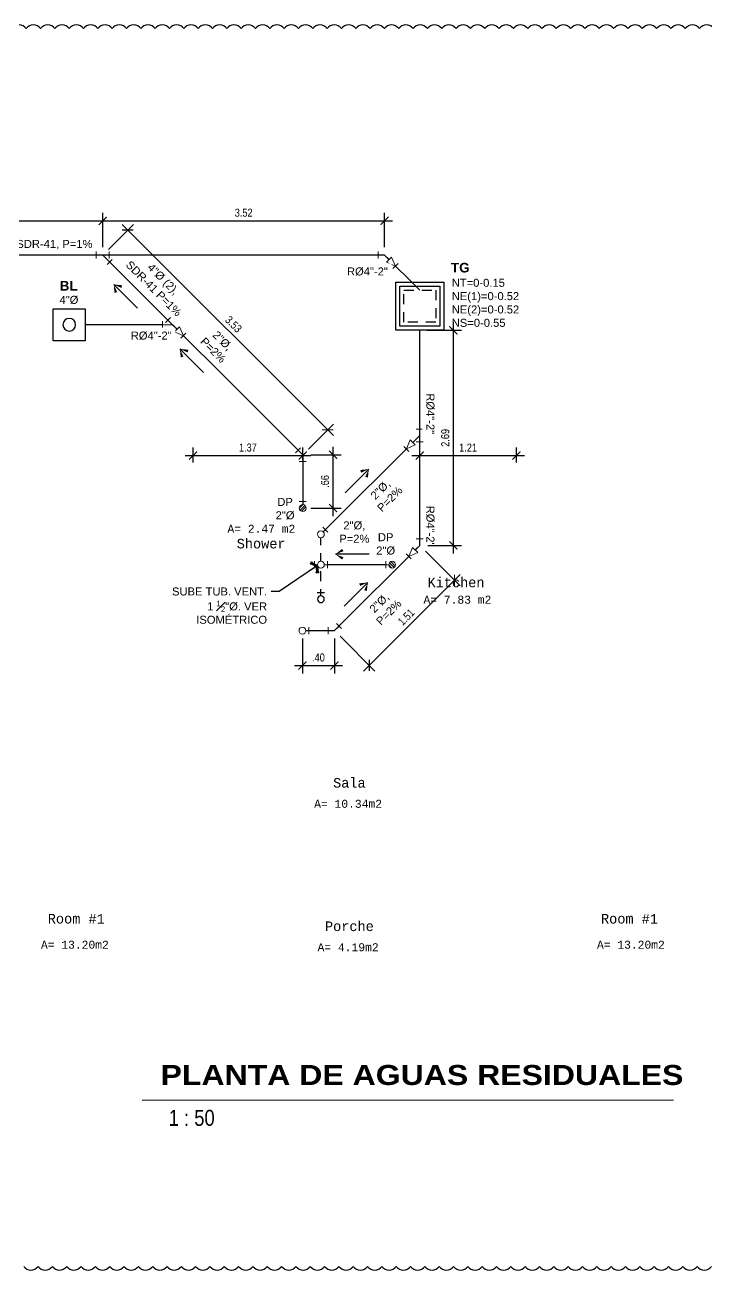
# Model space of a CAD drawing. Header units: metres. Extents: x 2 to 147, y 24 to 94.
# Drawn here: x 35.32 to 43.83, y 57.69 to 73.25 of the extents above; entities that cross this region are included whole.
import ezdxf

# ---------------------------------------------------------------- set-up
doc = ezdxf.new("R2010")
doc.units = ezdxf.units.M
doc.header["$MEASUREMENT"] = 0
doc.header["$PDMODE"] = 35
doc.linetypes.add('HIDDEN', pattern=[0.375, 0.25, -0.125])
doc.layers.get('Defpoints').update_dxf_attribs({"color": 171})
for name, color, linetype in [('002-TextoAmbiente', 1, 'Continuous'), ('A RES', 5, 'Continuous'), ('A RES textos', 2, 'Continuous'), ('A RESIDUAL', 5, 'Continuous'), ('TEXTOS', 2, 'Continuous')]:
    doc.layers.add(name, color=color, linetype=linetype)
doc.layers.add('A RES accesorios', color=4, linetype='Continuous', lineweight=18)
doc.styles.add('Architect Hand_2', font='ARIALN.TTF', dxfattribs={"height": 0.003953333333333333})
doc.styles.add('ARIAL', font='arial.ttf')
doc.styles.add('Arial Black_4', font='', dxfattribs={"height": 0.005})
doc.styles.add('COTAS', font='ARIALN.TTF')
doc.styles.add('Marcas', font='')
doc.styles.add('romans', font='romans.shx', dxfattribs={"height": 1.8})
doc.styles.get('Arial Black_4').set_extended_font_data('Arial Black', bold=True)
doc.styles.get('Marcas').set_extended_font_data('Arial', bold=True)
doc.dimstyles.new('ESC-50', dxfattribs={"dimtxt": 0.1, "dimasz": 0.1, "dimexe": 0.1, "dimexo": 0.1, "dimgap": 0.05, "dimtad": 1, "dimzin": 4, "dimdsep": 46, "dimtxsty": 'COTAS', "dimblk": 'ARCHTICK', "dimcen": 0.1, "dimdle": 0.1, "dimclrd": 1, "dimclre": 1, "dimclrt": 2, "dimazin": 0, "dimtfac": 0.7499999999999999, "dimtmove": 1, "dimatfit": 3, "dimldrblk": 'FLE', "dimfxl": 0.1, "dimtvp": 1.5, "dimtfill": 1, "dimtolj": 1, "dimtzin": 0, "dimarcsym": 0})

# ---------------------------------------------------------------- blocks, each defined once
blk = doc.blocks.new('A$C09B00896')
at = {"color": 0}
blk.add_lwpolyline([(0.3130574999722739, 0), (-0.2869425000285446, 0), (-0.2869425000285446, 0.5999999999996817), (0.3130574999722739, 0.5999999999996817)], close=True, dxfattribs=at)
at = {"color": 1}
blk.add_lwpolyline([(0.263057499972092, 0.04999999999995453), (-0.2369425000283627, 0.04999999999995453), (-0.2369425000283627, 0.5499999999997272), (0.263057499972092, 0.5499999999997272)], close=True, dxfattribs=at)
at = {"color": 1, "linetype": 'HIDDEN', "ltscale": 0.5}
blk.add_lwpolyline([(0.2130574999719101, 0.09999999999990905), (-0.1869425000281808, 0.09999999999990905), (-0.1869425000281808, 0.4999999999997726), (0.2130574999719101, 0.4999999999997726)], close=True, dxfattribs=at)
blk = doc.blocks.new('A$C651ad4a3')
at = {"color": 0}
blk.add_wipeout([(-0.04455775099512493, 0), (0.044557750994990424, 0), (-1.5707921074969988e-14, -0.1133442013302215)], dxfattribs=at)
blk.add_lwpolyline([(-0.04455775099506809, 0), (0, -0.1133442013301078), (0.04455775099501125, 0)], close=True, dxfattribs=at)
blk.add_lwpolyline([(-0.04455775099512493, -0.1133442013301078), (0.04455775099506809, -0.1133442013301647)], dxfattribs=at)
blk = doc.blocks.new('A$C1b8cae82')
blk.add_wipeout([(2.7755575615628914e-17, 0.04240641144177451), (0.010975586915586866, 0.040961448011841234), (0.021203205720894413, 0.03672502959190428), (0.029985861096273495, 0.02998586109625681), (0.03672502959192339, 0.021203205720880136), (0.040961448011862744, 0.01097558691557017), (0.0424064114417888, -1.4252488078625447e-14), (0.040961448011862744, -0.01097558691560832), (0.03672502959192339, -0.02120320572090864), (0.029985861096273495, -0.029985861096294954), (0.021203205720894413, -0.03672502959194243), (0.010975586915586866, -0.04096144801187938), (2.7755575615628914e-17, -0.04240641144180302), (-0.01097558691558922, -0.04096144801187938), (-0.021203205720894357, -0.03672502959194243), (-0.02998586109627585, -0.029985861096294954), (-0.03672502959192574, -0.02120320572090864), (-0.0409614480118651, -0.01097558691560832), (-0.04240641144178874, -1.4252488078625447e-14), (-0.0409614480118651, 0.01097558691557017), (-0.03672502959192574, 0.021203205720880136), (-0.02998586109627585, 0.02998586109625681), (-0.021203205720894357, 0.03672502959190428), (-0.01097558691558922, 0.040961448011841234)])
at = {"color": 0, "linetype": 'Continuous'}
for points in [[(-0.04455775091356173, 0.08086829139959661), (0.04455775107657445, 0.08086829130978401)], [(4.273914555597003e-11, 0.0424064114417888), (8.15632006379019e-11, 0.08086829135471874)]]:
    blk.add_lwpolyline(points, dxfattribs=at)
blk.add_circle((0, -1.4210854715202e-14), 0.0424064114417888, dxfattribs=at)
blk = doc.blocks.new('A$Cb6e646d6')
at = {"color": 0, "linetype": 'Continuous'}
for points in [[(-0.05718251719986256, -0.05718251719989098), (5.684341886080801e-14, 0), (5.684341886080801e-14, 0.08086829135476137)], [(0.04455775099512493, 0.08086829135476137), (-0.04455775099501125, 0.08086829135476137)], [(-0.0256754293168342, -0.08868960508291934), (-0.08868960508289092, -0.02567542931686262)]]:
    blk.add_lwpolyline(points, dxfattribs=at)
blk = doc.blocks.new('FLECHA')
at = {"color": 2, "linetype": 'Continuous'}
blk.add_line((-0.8999999996740371, 1.4210854715202e-14), (3.492459654808044e-10, 1.4210854715202e-14), dxfattribs=at)
for points in [[(-0.1761057155672461, 0.1449759528041028), (3.492459654808044e-10, 1.4210854715202e-14), (-0.213605715543963, 0.08002404728905788)], [(-0.213605715543963, -0.08002404682336817), (3.492459654808044e-10, 1.4210854715202e-14), (-0.1761057155672461, -0.1449759528040744)]]:
    blk.add_solid(points, dxfattribs=at)
blk = doc.blocks.new('A$Cc32adcf0')
at = {"color": 0, "linetype": 'Continuous'}
for points in [[(-0.08711389436388117, -0.08711389436376749), (0, 5.684341886080801e-14)], [(-0.08086829135470452, 0.04455775099506809), (-0.08086829135470452, -0.04455775099506809)], [(-0.08086829135470452, 0), (0.08086829135470452, 0)], [(0.08086829135470452, 0.04455775099506809), (0.08086829135470452, -0.04455775099506809)], [(-0.1186209822469095, -0.05560680648073912), (-0.05560680648085281, -0.1186209822467958)]]:
    blk.add_lwpolyline(points, dxfattribs=at)
blk = doc.blocks.new('A$Cf66f61d7')
h = blk.add_hatch()
h.set_pattern_fill('LINE', color=1, scale=0.0075, angle=45)
h.set_pattern_definition([(45, (-137.1437907520608, -327.2660441045665), (-0.01683798022700466, 0.01683798022700466), [])])
h.paths.add_polyline_path([(-0.0424064114417888, 0, 1), (0.0424064114417888, 0, 1)])
at = {"linetype": 'Continuous'}
for points in [[(0.04455775091358305, 0.08086829139961083), (-0.04455775107658155, 0.08086829130979822)], [(-4.274625098332763e-11, 0.0424064114417888), (-8.151346264639869e-11, 0.08086829135470452)]]:
    blk.add_lwpolyline(points, dxfattribs=at)
blk.add_circle((0, 0), 0.0424064114417888, dxfattribs=at)
blk = doc.blocks.new('BL')
at = {"color": 0}
blk.add_lwpolyline([(-2.842170943040401e-14, -0.2000000000000171), (0.3999999999999915, -0.2000000000000099), (0.3999999999999773, 0.1999999999999886), (0, 0.1999999999999957)], close=True, dxfattribs=at)
at = {"color": 1}
blk.add_circle((0.1999999999999886, 7.105427357601002e-15), 0.07919344807639558, dxfattribs=at)
blk = doc.blocks.new('_ARCHTICK')
at = {"color": 0, "linetype": 'ByBlock', "const_width": 0.15}
blk.add_lwpolyline([(-0.5, -0.5), (0.5, 0.5)], dxfattribs=at)
blk = doc.blocks.new('FLE')
at = {"linetype": 'Continuous'}
h = blk.add_hatch(color=2, dxfattribs=at)
h.paths.add_polyline_path([(-0.5723325628787279, -0.6174137853085995), (-0.4220655746757984, -0.7071067774668336), (3.725290298461914e-09, 3.725290298461914e-09), (-0.2038039118051529, 3.725290298461914e-09)])
h.paths.add_polyline_path([(-0.4220655765384436, 0.7071067839860916), (-0.5723325610160828, 0.6174137927591801), (-0.2038039118051529, 3.725290298461914e-09), (3.725290298461914e-09, 3.725290298461914e-09)])
at = {"color": 1, "linetype": 'Continuous'}
for p, q in [((0, 0), (-1, 0)), ((-0.3089696932584047, 0.7746126838028431), (-0.685428449884057, 0.5499078882858157)), ((-0.203803913667798, 0), (-0.6398384645581245, 0.7305096760392189)), ((-0.203803913667798, 0), (-0.6398384645581245, -0.7305096751078963)), ((0.06750589981675148, -0.1130958832800388), (-0.4895714800804853, 0.820202668197453)), ((0.06750590354204178, 0.113095885142684), (-0.4895714800804853, -0.820202668197453)), ((-0.6854284480214119, -0.549907885491848), (-0.3089696951210499, -0.7746126800775528))]:
    blk.add_line(p, q, dxfattribs=at)
blk = doc.blocks.new('*D235')
at = {"layer": 'A RES textos', "color": 1, "lineweight": -2, "transparency": 16777216}
for p, q in [((40.15105696922483, 67.8710894412329), (41.55814887748384, 67.8710894412329)), ((40.25105696922483, 67.78615437850189), (40.25105696922483, 67.97108944123289)), ((41.45814887748384, 67.78615437850189), (41.45814887748384, 67.97108944123289))]:
    blk.add_line(p, q, dxfattribs=at)
at = {"layer": 'Defpoints', "color": 0, "transparency": 16777216}
for p in [(41.45814887748384, 67.8710894412329), (40.25105696922483, 67.6861543785019), (41.45814887748384, 67.6861543785019)]:
    blk.add_point(p, dxfattribs=at)
at = {"layer": 'A RES textos', "color": 1, "lineweight": -2, "transparency": 16777216, "xscale": 0.1, "yscale": 0.1, "zscale": 0.1, "rotation": 180}
blk.add_blockref('_ARCHTICK', (40.25105696922483, 67.8710894412329), dxfattribs=at)
at = {"layer": 'A RES textos', "color": 1, "lineweight": -2, "transparency": 16777216, "xscale": 0.1, "yscale": 0.1, "zscale": 0.1}
blk.add_blockref('_ARCHTICK', (41.45814887748384, 67.8710894412329), dxfattribs=at)
at = {"layer": 'A RES textos', "color": 2, "transparency": 16777216, "insert": (40.85460292335434, 67.97129407970493), "char_height": 0.1, "attachment_point": 5, "style": 'COTAS', "bg_fill": 3, "box_fill_scale": 1.25, "bg_fill_color": 256, "bg_fill_true_color": 13158600, "bg_fill_transparency": 0}
blk.add_mtext('\\A1;1.21', dxfattribs=at)
blk = doc.blocks.new('*D236')
at = {"layer": 'A RES textos', "color": 1, "lineweight": -2, "transparency": 16777216}
for p, q in [((37.32064901991307, 67.8710894412329), (38.8892983290221, 67.8710894412329)), ((37.42064901991307, 67.78615437850144), (37.42064901991307, 67.97108944123289)), ((38.7892983290221, 67.81334000938921), (38.7892983290221, 67.97108944123289))]:
    blk.add_line(p, q, dxfattribs=at)
at = {"layer": 'Defpoints', "color": 0, "transparency": 16777216}
for p in [(38.7892983290221, 67.8710894412329), (37.42064901991307, 67.68615437850144), (38.7892983290221, 67.71334000938921)]:
    blk.add_point(p, dxfattribs=at)
at = {"layer": 'A RES textos', "color": 1, "lineweight": -2, "transparency": 16777216, "xscale": 0.1, "yscale": 0.1, "zscale": 0.1, "rotation": 180}
blk.add_blockref('_ARCHTICK', (37.42064901991307, 67.8710894412329), dxfattribs=at)
at = {"layer": 'A RES textos', "color": 1, "lineweight": -2, "transparency": 16777216, "xscale": 0.1, "yscale": 0.1, "zscale": 0.1}
blk.add_blockref('_ARCHTICK', (38.7892983290221, 67.8710894412329), dxfattribs=at)
at = {"layer": 'A RES textos', "color": 2, "transparency": 16777216, "insert": (38.10497367446759, 67.97214674000507), "char_height": 0.1, "attachment_point": 5, "style": 'COTAS', "bg_fill": 3, "box_fill_scale": 1.25, "bg_fill_color": 256, "bg_fill_true_color": 13158600, "bg_fill_transparency": 0}
blk.add_mtext('\\A1;1.37', dxfattribs=at)
blk = doc.blocks.new('*D237')
at = {"layer": 'A RES textos', "color": 1, "lineweight": -2, "transparency": 16777216}
for p, q in [((36.19280990978908, 70.80556830597541), (39.91102686379072, 70.80556830597541)), ((36.29280990978909, 70.47745246051271), (36.29280990978909, 70.90556830597541)), ((39.81102686379072, 70.47745246051272), (39.81102686379072, 70.90556830597541))]:
    blk.add_line(p, q, dxfattribs=at)
at = {"layer": 'Defpoints', "color": 0, "transparency": 16777216}
for p in [(39.81102686379072, 70.80556830597541), (36.29280990978909, 70.37745246051271), (39.81102686379072, 70.37745246051273)]:
    blk.add_point(p, dxfattribs=at)
at = {"layer": 'A RES textos', "color": 1, "lineweight": -2, "transparency": 16777216, "xscale": 0.1, "yscale": 0.1, "zscale": 0.1, "rotation": 180}
blk.add_blockref('_ARCHTICK', (36.29280990978909, 70.80556830597541), dxfattribs=at)
at = {"layer": 'A RES textos', "color": 1, "lineweight": -2, "transparency": 16777216, "xscale": 0.1, "yscale": 0.1, "zscale": 0.1}
blk.add_blockref('_ARCHTICK', (39.81102686379072, 70.80556830597541), dxfattribs=at)
at = {"layer": 'A RES textos', "color": 2, "transparency": 16777216, "insert": (38.0519183867899, 70.90662560474759), "char_height": 0.1, "attachment_point": 5, "style": 'COTAS', "bg_fill": 3, "box_fill_scale": 1.25, "bg_fill_color": 256, "bg_fill_true_color": 13158600, "bg_fill_transparency": 0}
blk.add_mtext('\\A1;3.52', dxfattribs=at)
blk = doc.blocks.new('*D238')
at = {"layer": 'A RES textos', "color": 1, "lineweight": -2, "transparency": 16777216}
for p, q in [((33.87998049246927, 70.80556830597541), (36.39280990978903, 70.80556830597541)), ((33.97998049246927, 70.47745246051271), (33.97998049246927, 70.90556830597541)), ((36.29280990978903, 70.47745246051277), (36.29280990978903, 70.90556830597541))]:
    blk.add_line(p, q, dxfattribs=at)
at = {"layer": 'Defpoints', "color": 0, "transparency": 16777216}
for p in [(36.29280990978903, 70.80556830597541), (33.97998049246927, 70.37745246051271), (36.29280990978903, 70.37745246051277)]:
    blk.add_point(p, dxfattribs=at)
at = {"layer": 'A RES textos', "color": 1, "lineweight": -2, "transparency": 16777216, "xscale": 0.1, "yscale": 0.1, "zscale": 0.1, "rotation": 180}
blk.add_blockref('_ARCHTICK', (33.97998049246927, 70.80556830597541), dxfattribs=at)
at = {"layer": 'A RES textos', "color": 1, "lineweight": -2, "transparency": 16777216, "xscale": 0.1, "yscale": 0.1, "zscale": 0.1}
blk.add_blockref('_ARCHTICK', (36.29280990978903, 70.80556830597541), dxfattribs=at)
at = {"layer": 'A RES textos', "color": 2, "transparency": 16777216, "insert": (35.13639520112915, 70.90662560474759), "char_height": 0.1, "attachment_point": 5, "style": 'COTAS', "bg_fill": 3, "box_fill_scale": 1.25, "bg_fill_color": 256, "bg_fill_true_color": 13158600, "bg_fill_transparency": 0}
blk.add_mtext('\\A1;2.31', dxfattribs=at)
blk = doc.blocks.new('*D239')
at = {"layer": 'A RES textos', "color": 1, "lineweight": -2, "transparency": 16777216}
for p, q in [((36.36352058790767, 70.44816313863143), (36.67589586793621, 70.76053841865995)), ((36.5344745116989, 70.76053841865995), (39.17238428716927, 68.12262864318959)), ((38.86000900714073, 67.95167471939837), (39.17238428716927, 68.2640499994269))]:
    blk.add_line(p, q, dxfattribs=at)
at = {"layer": 'Defpoints', "color": 0, "transparency": 16777216}
for p in [(36.29280990978902, 70.37745246051277), (39.10167360905061, 68.19333932130824), (38.78929832902208, 67.88096404127973)]:
    blk.add_point(p, dxfattribs=at)
at = {"layer": 'A RES textos', "color": 1, "lineweight": -2, "transparency": 16777216, "xscale": 0.1, "yscale": 0.1, "zscale": 0.1}
for p, rotation in [((36.60518518981755, 70.68982774054129), 135.0000000000002), ((39.10167360905061, 68.19333932130824), 315.0000000000002)]:
    blk.add_blockref('_ARCHTICK', p, dxfattribs=dict(at, rotation=rotation))
at = {"layer": 'A RES textos', "color": 2, "transparency": 16777216, "insert": (37.92488770068429, 69.51304183217498), "char_height": 0.1, "attachment_point": 5, "rotation": 315.00000000000017, "style": 'COTAS', "bg_fill": 3, "box_fill_scale": 1.25, "bg_fill_color": 256, "bg_fill_true_color": 13158600, "bg_fill_transparency": 0}
blk.add_mtext('\\A1;3.53', dxfattribs=at)
blk = doc.blocks.new('*D240')
at = {"layer": 'A RES textos', "color": 1, "lineweight": -2, "transparency": 16777216}
for p, q in [((38.88929832902205, 67.88096404127968), (39.26918384747339, 67.88096404127968)), ((39.16918384747339, 67.11669758995066), (39.16918384747339, 67.98096404127968)), ((38.88929832910362, 67.21669758995066), (39.26918384747339, 67.21669758995066))]:
    blk.add_line(p, q, dxfattribs=at)
at = {"layer": 'Defpoints', "color": 0, "transparency": 16777216}
for p in [(38.78929832902205, 67.88096404127968), (39.16918384747339, 67.88096404127968), (38.78929832910362, 67.21669758995066)]:
    blk.add_point(p, dxfattribs=at)
at = {"layer": 'A RES textos', "color": 1, "lineweight": -2, "transparency": 16777216, "xscale": 0.1, "yscale": 0.1, "zscale": 0.1}
for p, rotation in [((39.16918384747339, 67.88096404127968), 90), ((39.16918384747339, 67.21669758995066), 270)]:
    blk.add_blockref('_ARCHTICK', p, dxfattribs=dict(at, rotation=rotation))
at = {"layer": 'A RES textos', "color": 2, "transparency": 16777216, "insert": (39.06812654870122, 67.54883081561519), "char_height": 0.1, "attachment_point": 5, "rotation": 90, "style": 'COTAS', "bg_fill": 3, "box_fill_scale": 1.25, "bg_fill_color": 256, "bg_fill_true_color": 13158600, "bg_fill_transparency": 0}
blk.add_mtext('\\A1;.66', dxfattribs=at)
blk = doc.blocks.new('*D241')
at = {"layer": 'A RES textos', "color": 1, "lineweight": -2, "transparency": 16777216}
for p, q in [((40.33799946925296, 69.43742235507882), (40.77080373223036, 69.43742235507882)), ((40.67080373223035, 66.64960274635226), (40.67080373223035, 69.53742235507882)), ((40.35105696922484, 66.74960274635225), (40.77080373223036, 66.74960274635225))]:
    blk.add_line(p, q, dxfattribs=at)
at = {"layer": 'Defpoints', "color": 0, "transparency": 16777216}
for p in [(40.23799946925296, 69.43742235507882), (40.67080373223035, 69.43742235507882), (40.25105696922483, 66.74960274635225)]:
    blk.add_point(p, dxfattribs=at)
at = {"layer": 'A RES textos', "color": 1, "lineweight": -2, "transparency": 16777216, "xscale": 0.1, "yscale": 0.1, "zscale": 0.1}
for p, rotation in [((40.67080373223035, 69.43742235507882), 90), ((40.67080373223035, 66.74960274635225), 270)]:
    blk.add_blockref('_ARCHTICK', p, dxfattribs=dict(at, rotation=rotation))
at = {"layer": 'A RES textos', "color": 2, "transparency": 16777216, "insert": (40.56974643345818, 68.09351255071556), "char_height": 0.1, "attachment_point": 5, "rotation": 90, "style": 'COTAS', "bg_fill": 3, "box_fill_scale": 1.25, "bg_fill_color": 256, "bg_fill_true_color": 13158600, "bg_fill_transparency": 0}
blk.add_mtext('\\A1;2.69', dxfattribs=at)
blk = doc.blocks.new('*D242')
at = {"layer": 'A RES textos', "color": 1, "lineweight": -2, "transparency": 16777216}
for p, q in [((40.3217676473435, 66.67889206823361), (40.75653631379038, 66.24412340178681)), ((39.55050138293149, 65.17950982716506), (40.75653631379036, 66.38554475802411)), ((39.25715407272192, 65.61427849361188), (39.6919227391688, 65.17950982716508))]:
    blk.add_line(p, q, dxfattribs=at)
at = {"layer": 'Defpoints', "color": 0, "transparency": 16777216}
for p in [(40.25105696922484, 66.74960274635227), (40.68582563567171, 66.31483407990545), (39.18644339460327, 65.68498917173054)]:
    blk.add_point(p, dxfattribs=at)
at = {"layer": 'A RES textos', "color": 1, "lineweight": -2, "transparency": 16777216, "xscale": 0.1, "yscale": 0.1, "zscale": 0.1}
for p, rotation in [((40.68582563567171, 66.31483407990545), 45.00000000000421), ((39.62121206105014, 65.25022050528372), 225.0000000000042)]:
    blk.add_blockref('_ARCHTICK', p, dxfattribs=dict(at, rotation=rotation))
at = {"layer": 'A RES textos', "color": 2, "transparency": 16777216, "insert": (40.08206054711071, 65.85398559384478), "char_height": 0.1, "attachment_point": 5, "rotation": 45.000000000004206, "style": 'COTAS', "bg_fill": 3, "box_fill_scale": 1.25, "bg_fill_color": 256, "bg_fill_true_color": 13158600, "bg_fill_transparency": 0}
blk.add_mtext('\\A1;1.51', dxfattribs=at)
blk = doc.blocks.new('*D243')
at = {"layer": 'A RES textos', "color": 1, "lineweight": -2, "transparency": 16777216}
for p, q in [((38.78573695944094, 65.58498917168723), (38.78573695944094, 65.14775436953049)), ((39.18644339460326, 65.58498917173053), (39.18644339460326, 65.14775436953049)), ((38.68573695944094, 65.24775436953048), (39.28644339460326, 65.24775436953048))]:
    blk.add_line(p, q, dxfattribs=at)
at = {"layer": 'Defpoints', "color": 0, "transparency": 16777216}
for p in [(38.78573695944094, 65.68498917168722), (39.18644339460326, 65.68498917173052), (39.18644339460326, 65.24775436953048)]:
    blk.add_point(p, dxfattribs=at)
at = {"layer": 'A RES textos', "color": 1, "lineweight": -2, "transparency": 16777216, "xscale": 0.1, "yscale": 0.1, "zscale": 0.1, "rotation": 180}
blk.add_blockref('_ARCHTICK', (38.78573695944094, 65.24775436953048), dxfattribs=at)
at = {"layer": 'A RES textos', "color": 1, "lineweight": -2, "transparency": 16777216, "xscale": 0.1, "yscale": 0.1, "zscale": 0.1}
blk.add_blockref('_ARCHTICK', (39.18644339460326, 65.24775436953048), dxfattribs=at)
at = {"layer": 'A RES textos', "color": 2, "transparency": 16777216, "insert": (38.9860901770221, 65.34881166830266), "char_height": 0.1, "attachment_point": 5, "style": 'COTAS', "bg_fill": 3, "box_fill_scale": 1.25, "bg_fill_color": 256, "bg_fill_true_color": 13158600, "bg_fill_transparency": 0}
blk.add_mtext('\\A1;.40', dxfattribs=at)

msp = doc.modelspace()

# ---------------------------------------------------------------- linework, layer by layer
at = {"layer": 'A RES', "color": 3, "linetype": 'HIDDEN', "ltscale": 0.5}
msp.add_lwpolyline([(39.01663373198667, 66.07679784930151), (39.01663373176275, 66.88865147099487)], dxfattribs=at)
at = {"layer": 'A RESIDUAL', "color": 5}
for p, q in [((39.81102686379072, 70.37745246051273), (33.97083200129421, 70.37745246051271)), ((36.29280990978909, 70.37745246051271), (38.7892983290221, 67.88096404127971)), ((39.81102686379073, 70.37745246051271), (40.25105696922483, 69.9374223550786)), ((38.7892983290221, 67.88096404127971), (38.78929832902211, 67.25910400139244)), ((40.25105696922483, 66.74960274635225), (39.18644339460316, 65.68498917173058)), ((39.82573234989543, 66.5086543714852), (39.09750202311746, 66.50865437169276)), ((38.8287209964414, 65.68498917173054), (39.18644339460312, 65.68498917173052))]:
    msp.add_line(p, q, dxfattribs=at)
at = {"layer": 'Defpoints'}
for points in [[(43.92468091688742, 73.20713680013242, 0.52056705), (43.74577069065504, 73.20713680013242, 0.52056705), (43.56686046442267, 73.20713680013242, 0.52056705), (43.38795023819029, 73.20713680013242, 0.52056705), (43.20904001195791, 73.20713680013242, 0.52056705), (43.03012978572555, 73.20713680013242, 0.52056705), (42.85121955949317, 73.20713680013242, 0.52056705), (42.6723093332608, 73.20713680013242, 0.52056705), (42.49339910702842, 73.20713680013242, 0.52056705), (42.31448888079604, 73.20713680013242, 0.52056705), (42.13557865456367, 73.20713680013242, 0.52056705), (41.95666842833128, 73.20713680013242, 0.52056705), (41.77775820209892, 73.20713680013242, 0.52056705), (41.59884797586655, 73.20713680013242, 0.52056705), (41.41993774963417, 73.20713680013242, 0.52056705), (41.24102752340179, 73.20713680013242, 0.52056705), (41.06211729716942, 73.20713680013242, 0.52056705), (40.88320707093704, 73.20713680013242, 0.52056705), (40.70429684470466, 73.20713680013242, 0.52056705), (40.52538661847228, 73.20713680013242, 0.52056705), (40.34647639223991, 73.20713680013242, 0.52056705), (40.16756616600755, 73.20713680013242, 0.52056705), (39.98865593977516, 73.20713680013242, 0.52056705), (39.80974571354279, 73.20713680013242, 0.52056705), (39.63083548731041, 73.20713680013242, 0.52056705), (39.45192526107803, 73.20713680013242, 0.52056705), (39.27301503484567, 73.20713680013242, 0.52056705), (39.09410480861328, 73.20713680013242, 0.52056705), (38.91519458238092, 73.20713680013242, 0.52056705), (38.73628435614854, 73.20713680013242, 0.52056705), (38.55737412991616, 73.20713680013242, 0.52056705), (38.37846390368379, 73.20713680013242, 0.52056705), (38.19955367745141, 73.20713680013242, 0.52056705), (38.02064345121903, 73.20713680013242, 0.52056705), (37.84173322498665, 73.20713680013242, 0.52056705), (37.66282299875429, 73.20713680013242, 0.52056705), (37.48391277252192, 73.20713680013242, 0.52056705), (37.30500254628954, 73.20713680013242, 0.52056705), (37.12609232005716, 73.20713680013242, 0.52056705), (36.94718209382478, 73.20713680013242, 0.52056705), (36.7682718675924, 73.20713680013242, 0.52056705), (36.58936164136003, 73.20713680013242, 0.52056705), (36.41045141512767, 73.20713680013242, 0.52056705), (36.23154118889529, 73.20713680013242, 0.52056705), (36.05263096266291, 73.20713680013242, 0.52056705), (35.87372073643053, 73.20713680013242, 0.52056705), (35.69481051019815, 73.20713680013242, 0.52056705), (35.51590028396578, 73.20713680013242, 0.52056705), (35.3369900577334, 73.20713680013242, 0.52056705), (35.15807983150104, 73.20713680013242, 0.52056705)], [(35.30591028141114, 57.74079671966845, 0.52056705), (35.48482050764351, 57.74079671966845, 0.52056705), (35.66373073387588, 57.74079671966845, 0.52056705), (35.84264096010826, 57.74079671966845, 0.52056705), (36.02155118634063, 57.74079671966845, 0.52056705), (36.200461412573, 57.74079671966845, 0.52056705), (36.37937163880537, 57.74079671966845, 0.52056705), (36.55828186503774, 57.74079671966845, 0.52056705), (36.73719209127012, 57.74079671966845, 0.52056705), (36.91610231750249, 57.74079671966845, 0.52056705), (37.09501254373485, 57.74079671966845, 0.52056705), (37.27392276996723, 57.74079671966845, 0.52056705), (37.4528329961996, 57.74079671966845, 0.52056705), (37.63174322243197, 57.74079671966845, 0.52056705), (37.81065344866434, 57.74079671966845, 0.52056705), (37.98956367489671, 57.74079671966845, 0.52056705), (38.16847390112909, 57.74079671966845, 0.52056705), (38.34738412736146, 57.74079671966845, 0.52056705), (38.52629435359383, 57.74079671966845, 0.52056705), (38.7052045798262, 57.74079671966845, 0.52056705), (38.88411480605858, 57.74079671966845, 0.52056705), (39.06302503229094, 57.74079671966845, 0.52056705), (39.24193525852331, 57.74079671966845, 0.52056705), (39.42084548475569, 57.74079671966845, 0.52056705), (39.59975571098806, 57.74079671966845, 0.52056705), (39.77866593722043, 57.74079671966845, 0.52056705), (39.9575761634528, 57.74079671966845, 0.52056705), (40.13648638968517, 57.74079671966845, 0.52056705), (40.31539661591755, 57.74079671966845, 0.52056705), (40.49430684214992, 57.74079671966845, 0.52056705), (40.67321706838229, 57.74079671966845, 0.52056705), (40.85212729461466, 57.74079671966845, 0.52056705), (41.03103752084704, 57.74079671966845, 0.52056705), (41.2099477470794, 57.74079671966845, 0.52056705), (41.38885797331177, 57.74079671966845, 0.52056705), (41.56776819954415, 57.74079671966845, 0.52056705), (41.74667842577652, 57.74079671966845, 0.52056705), (41.92558865200889, 57.74079671966845, 0.52056705), (42.10449887824126, 57.74079671966845, 0.52056705), (42.28340910447363, 57.74079671966845, 0.52056705), (42.46231933070601, 57.74079671966845, 0.52056705), (42.64122955693838, 57.74079671966845, 0.52056705), (42.82013978317075, 57.74079671966845, 0.52056705), (42.99905000940312, 57.74079671966845, 0.52056705), (43.1779602356355, 57.74079671966845, 0.52056705), (43.35687046186786, 57.74079671966845, 0.52056705), (43.53578068810023, 57.74079671966845, 0.52056705), (43.71469091433261, 57.74079671966845, 0.52056705), (43.89360114056498, 57.74079671966845, 0.52056705)]]:
    msp.add_lwpolyline(points, format="xyb", dxfattribs=at)
at = {"layer": 'TEXTOS', "lineweight": 9}
msp.add_line((36.78294856624029, 59.81816382858949), (43.42178635426683, 59.81816382858949), dxfattribs=at)

# ---------------------------------------------------------------- block references
at = {"layer": 'A RES', "xscale": -0.4648652347357097, "yscale": 0.4648652347357097, "zscale": 0.4648652347357097, "rotation": 315}
msp.add_blockref('FLECHA', (36.42932284230934, 70.01030251614208), dxfattribs=at)
at = {"layer": 'A RES accesorios', "xscale": -1}
msp.add_blockref('A$Cc32adcf0', (36.29280990978903, 70.37745246051271), dxfattribs=at)
at = {"layer": 'A RES accesorios'}
for name, p, rotation in [('A$Cc32adcf0', (37.16280674072303, 69.50745562957876), 315.0000000000318), ('A$Cb6e646d6', (38.78929832902205, 67.88096404127968), 45), ('A$Cf66f61d7', (39.90660064125014, 66.508654371849), 90), ('A$Cb6e646d6', (39.18644339460322, 65.68498917173056), 315)]:
    msp.add_blockref(name, p, dxfattribs=dict(at, rotation=rotation))
at = {"layer": 'A RES accesorios', "xscale": -1, "rotation": 270}
msp.add_blockref('A$Cc32adcf0', (40.25105696922483, 68.12307470833287), dxfattribs=at)
at = {"layer": 'A RES accesorios'}
msp.add_blockref('A$Cf66f61d7', (38.78929832910362, 67.21669758995066), dxfattribs=at)
at = {"layer": 'A RESIDUAL', "color": 5}
msp.add_blockref('A$C09B00896', (40.23799946925296, 69.43742235507882), dxfattribs=at)
at = {"layer": 'A RESIDUAL', "color": 5, "xscale": -1}
msp.add_blockref('BL', (36.07436512846694, 69.5074556295787), dxfattribs=at)

# ---------------------------------------------------------------- texts
at = {"layer": '002-TextoAmbiente', "width": 1.737026207953243, "attachment_point": 5, "style": 'romans'}
for s, insert, char_height in [('\\pt0.48;{\\fConsolas|b0|i0|c0|p49;Shower}', (38.27057906035617, 66.77106335497164), 0.12), ('\\pt0.48;{\\fConsolas|b0|i0|c0|p49;Kitchen}', (40.70423213697563, 66.28598315134177), 0.12), ('\\pt0.4;{\\fConsolas|b0|i0|c0|p49;A= 7.83 m2}', (40.72161510383464, 66.07041776698051), 0.1), ('\\pt0.48;{\\fConsolas|b0|i0|c0|p49;Sala}', (39.37252746812722, 63.78210703106772), 0.12), ('\\pt0.4;{\\fConsolas|b0|i0|c0|p49;A= 10.34m2}', (39.3565803688105, 63.52028173531677), 0.1), ('\\pt0.48;{\\fConsolas|b0|i0|c0|p49;Room #1}', (35.96192709918688, 62.08378359584123), 0.12), ('\\pt0.48;{\\fConsolas|b0|i0|c0|p49;Room #1}', (42.87054578071209, 62.08378360481241), 0.12), ('\\pt0.48;{\\fConsolas|b0|i0|c0|p49;Porche}', (39.37252746812722, 61.98969191650674), 0.12), ('\\pt0.4;{\\fConsolas|b0|i0|c0|p49;A= 13.20m2}', (35.94454413232791, 61.75935384098284), 0.1), ('\\pt0.4;{\\fConsolas|b0|i0|c0|p49;A= 4.19m2}', (39.3565803688105, 61.72786662075579), 0.1), ('\\pt0.4;{\\fConsolas|b0|i0|c0|p49;A= 13.20m2}', (42.88792874757107, 61.75935384995402), 0.1)]:
    msp.add_mtext(s, dxfattribs=dict(at, insert=insert, char_height=char_height))
at = {"layer": 'A RES textos', "style": 'Marcas'}
for s, p in [('TG', (40.64134381198802, 70.16043363579197)), ('BL', (35.75489450048278, 69.93393740912154))]:
    msp.add_text(s, height=0.12, dxfattribs=at).set_placement(p)
at = {"layer": 'A RES textos', "char_height": 0.1, "line_spacing_factor": 1.010231923601708, "style": 'ARIAL'}
for s, insert, width, attachment_point in [('4"Ø SDR-41, P=1%', (35.55188717815167, 70.50748008816534), 1.428660607789102, 5), ('4"Ø', (35.87084962661044, 69.86801589145232), 0.2317639836289223, 2)]:
    msp.add_mtext(s, dxfattribs=dict(at, insert=insert, width=width, attachment_point=attachment_point))
at = {"layer": 'A RES textos', "insert": (36.98911791495358, 70.01856994910723), "char_height": 0.1, "width": 0.971907302313574, "attachment_point": 5, "rotation": 315, "line_spacing_factor": 1.010231923601708, "style": 'ARIAL'}
msp.add_mtext('4"Ø (2), SDR-41 P=1%', dxfattribs=at)
at = {"layer": 'A RES textos', "insert": (40.65071434537642, 70.0814104069103), "char_height": 0.1, "width": 0.7064478171896305, "attachment_point": 1, "style": 'ARIAL'}
msp.add_mtext('NT=0-0.15 NE(1)=0-0.52 \\PNE(2)=0-0.52 NS=0-0.55', dxfattribs=at)
at = {"layer": 'TEXTOS', "lineweight": 9, "insert": (37.01472502493812, 60.25728993435951), "char_height": 0.25, "width": 6.341748398130267, "attachment_point": 1, "line_spacing_factor": 1.176470588235294, "style": 'Arial Black_4', "bg_fill": 3, "box_fill_scale": 1.25, "bg_fill_color": 0, "bg_fill_transparency": 0}
msp.add_mtext('PLANTA DE AGUAS RESIDUALES', dxfattribs=at)
at = {"layer": 'TEXTOS', "lineweight": 9, "insert": (37.05320957000163, 59.69660776579582), "char_height": 0.2, "width": 1.672296119776752, "attachment_point": 1, "line_spacing_factor": 1.046694190847241, "style": 'Architect Hand_2'}
msp.add_mtext(' 1 : 50', dxfattribs=at)

# ---------------------------------------------------------------- leaders
at = {"layer": 'A RES textos', "annotation_type": 0, "has_hookline": 1, "hookline_direction": 1, "text_width": 1.169236016371078, "horizontal_direction": (1, 2.019165182698265e-09, 0)}
msp.add_leader([(38.97567228381295, 66.49767878494777), (38.49490017008071, 66.17408498915233), (38.39490017008071, 66.17408498895041)], dimstyle='ESC-50', override={"dimgap": 0.05, "dimtad": 0}, dxfattribs=at)

# ---------------------------------------------------------------- next in the draw order: block references
at = {"layer": 'A RES', "color": 2, "linetype": 'HIDDEN', "ltscale": 0.5, "xscale": -1}
msp.add_blockref('A$C1b8cae82', (39.01663373198667, 66.07679784930153), dxfattribs=at)
at = {"layer": 'A RES accesorios', "xscale": -1}
for name, p, rotation in [('A$C651ad4a3', (39.8682093809909, 70.320269943313), 45), ('A$C651ad4a3', (37.21998925792357, 69.45027311237953), 45), ('A$C651ad4a3', (40.19387445202511, 66.69242022915213), 315), ('A$C1b8cae82', (38.78573695944095, 65.68498917168722), 269.9999999999816)]:
    msp.add_blockref(name, p, dxfattribs=dict(at, rotation=rotation))
at = {"layer": 'A RES accesorios', "rotation": 90}
msp.add_blockref('A$C1b8cae82', (39.01663373176274, 66.5086543717158), dxfattribs=at)

# ---------------------------------------------------------------- next in the draw order: texts
at = {"layer": 'A RES textos', "char_height": 0.1, "width": 0.3690763983628922, "attachment_point": 5, "style": 'ARIAL', "bg_fill": 3, "box_fill_scale": 1.1, "bg_fill_color": 256, "bg_fill_transparency": 0}
for insert, rotation in [((37.7304527442047, 69.24845278230238), 314.99999999986454), ((39.80521764499093, 65.97180140061499), 45)]:
    msp.add_mtext('2"%%C, P=2%', dxfattribs=dict(at, insert=insert, rotation=rotation))
at = {"layer": 'A RES textos', "insert": (38.56970859534154, 67.20768464373528), "char_height": 0.1, "width": 0.2317639836289223, "attachment_point": 5, "style": 'ARIAL', "bg_fill": 3, "box_fill_scale": 1.1, "bg_fill_color": 256, "bg_fill_transparency": 0}
msp.add_mtext('DP 2"%%C', dxfattribs=at)
at = {"layer": 'A RES textos', "color": 2, "insert": (38.34490016997975, 66.22408498884946), "char_height": 0.1, "width": 1.226503856307496, "attachment_point": 3, "rotation": 1.1568964310837237e-07, "style": 'ARIAL', "bg_fill": 3, "box_fill_scale": 1.1, "bg_fill_color": 256, "bg_fill_true_color": 13158600, "bg_fill_transparency": 0}
msp.add_mtext('\\A1;SUBE TUB. VENT. 1 {\\H0.7x;\\S1#2;}"Ø. VER ISOMÉTRICO', dxfattribs=at)

# ---------------------------------------------------------------- next in the draw order: dimensions: what is measured, and where the dimension line sits
at = {"layer": 'A RES textos'}
dim = msp.add_linear_dim(base=(38.7892983290221, 67.8710894412329), p1=(37.42064901991307, 67.68615437850144), p2=(38.7892983290221, 67.71334000938921), dimstyle='ESC-50', dxfattribs=at)
dim.commit()
dim.dimension.update_dxf_attribs({"geometry": '*D236', "text_midpoint": (38.10497367446759, 67.97214674000507)})

# ---------------------------------------------------------------- next in the draw order: block references
at = {"layer": 'A RES', "xscale": -0.4648652347357097, "yscale": 0.4648652347357097, "zscale": 0.4648652347357097}
for p, rotation in [((37.256211122942, 69.20476271289216), 315), ((39.60164363940521, 66.28615908570222), 225)]:
    msp.add_blockref('FLECHA', p, dxfattribs=dict(at, rotation=rotation))
at = {"layer": 'A RES accesorios', "xscale": -1, "rotation": 270}
msp.add_blockref('A$C1b8cae82', (39.01663373176277, 66.5086543717158), dxfattribs=at)

# ---------------------------------------------------------------- next in the draw order: texts
at = {"layer": '002-TextoAmbiente', "insert": (38.27349961541589, 66.95763969159475), "char_height": 0.1, "width": 1.737026207953243, "attachment_point": 5, "style": 'romans'}
msp.add_mtext('\\pt0.4;{\\fConsolas|b0|i0|c0|p49;A= 2.47 m2}', dxfattribs=at)
at = {"layer": 'A RES textos', "insert": (39.59773583909842, 70.17116622643456), "char_height": 0.1, "width": 0.5050927694406548, "attachment_point": 5, "line_spacing_factor": 1.010231923601708, "style": 'ARIAL', "bg_fill": 2}
msp.add_mtext('\\A1;R%%C{\\H1x;4}"-{\\H1x;2}"', dxfattribs=at)
at = {"layer": 'A RES textos', "insert": (40.38276763338452, 66.9908380653196), "char_height": 0.1, "width": 0.5050927694406548, "attachment_point": 5, "rotation": 270, "line_spacing_factor": 1.010231923601708, "style": 'ARIAL', "bg_fill": 2}
msp.add_mtext('\\A1;R%%C{\\H1x;4}"-{\\H1x;2}"', dxfattribs=at)

# ---------------------------------------------------------------- next in the draw order: linework, layer by layer
at = {"layer": 'A RESIDUAL', "color": 5}
for p, q in [((40.25105696922483, 66.74960274635225), (40.25105696922483, 69.43742235507882)), ((40.25105696922483, 68.12307470833281), (39.01663373188696, 66.88865147099487))]:
    msp.add_line(p, q, dxfattribs=at)

# ---------------------------------------------------------------- next in the draw order: block references
at = {"layer": 'A RES accesorios', "rotation": 90}
msp.add_blockref('A$Cb6e646d6', (39.81102686379081, 70.37745246051266), dxfattribs=at)
at = {"layer": 'A RES accesorios'}
msp.add_blockref('A$Cb6e646d6', (40.25105696922478, 66.74960274635225), dxfattribs=at)

# ---------------------------------------------------------------- next in the draw order: texts
at = {"layer": 'A RES textos', "insert": (36.89741896109224, 69.36986887862433), "char_height": 0.1, "width": 0.5050927694406548, "attachment_point": 5, "line_spacing_factor": 1.010231923601708, "style": 'ARIAL', "bg_fill": 2}
msp.add_mtext('\\A1;R%%C{\\H1x;4}"-{\\H1x;2}"', dxfattribs=at)

# ---------------------------------------------------------------- next in the draw order: linework, layer by layer
at = {"layer": 'A RESIDUAL', "color": 5}
msp.add_line((37.03960908984275, 69.50745562957862), (36.07436512846695, 69.50745562957862), dxfattribs=at)

# ---------------------------------------------------------------- next in the draw order: block references
at = {"layer": 'A RES accesorios', "xscale": -1}
for name, p, rotation in [('A$C651ad4a3', (40.16394307486123, 68.03596081396879), 315), ('A$C1b8cae82', (39.01663373188697, 66.88865147099489), 314.9999999999815)]:
    msp.add_blockref(name, p, dxfattribs=dict(at, rotation=rotation))

# ---------------------------------------------------------------- next in the draw order: texts
at = {"layer": 'A RES textos', "insert": (40.38276763338452, 68.39544605629136), "char_height": 0.1, "width": 0.5050927694406548, "attachment_point": 5, "rotation": 270, "line_spacing_factor": 1.010231923601708, "style": 'ARIAL', "bg_fill": 2}
msp.add_mtext('\\A1;R%%C{\\H1x;4}"-{\\H1x;2}"', dxfattribs=at)
at = {"layer": 'A RES textos', "insert": (39.81812200030651, 67.38798672328352), "char_height": 0.1, "width": 0.3690763983628922, "attachment_point": 5, "rotation": 45, "style": 'ARIAL', "bg_fill": 3, "box_fill_scale": 1.1, "bg_fill_color": 256, "bg_fill_transparency": 0}
msp.add_mtext('2"%%C, P=2%', dxfattribs=at)
at = {"layer": 'A RES textos', "insert": (39.82561066679406, 66.76722153223221), "char_height": 0.1, "width": 0.2317639836289223, "attachment_point": 5, "style": 'ARIAL', "bg_fill": 3, "box_fill_scale": 1.1, "bg_fill_color": 256, "bg_fill_transparency": 0}
msp.add_mtext('DP 2"%%C', dxfattribs=at)

# ---------------------------------------------------------------- next in the draw order: dimensions: what is measured, and where the dimension line sits
at = {"layer": 'A RES textos'}
dim = msp.add_linear_dim(base=(39.81102686379072, 70.80556830597541), p1=(36.29280990978909, 70.37745246051271), p2=(39.81102686379072, 70.37745246051273), dimstyle='ESC-50', dxfattribs=at)
dim.commit()
dim.dimension.update_dxf_attribs({"geometry": '*D237', "text_midpoint": (38.0519183867899, 70.90662560474759)})

# ---------------------------------------------------------------- next in the draw order: block references
at = {"layer": 'A RES', "xscale": -0.4648652347357097, "yscale": 0.4648652347357097, "zscale": 0.4648652347357097, "rotation": 225}
msp.add_blockref('FLECHA', (39.61454799472079, 67.70234440837075), dxfattribs=at)

# ---------------------------------------------------------------- next in the draw order: texts
at = {"layer": 'A RES textos', "insert": (39.43450922536465, 66.91602203225959), "char_height": 0.1, "width": 0.3690763983628922, "attachment_point": 5, "style": 'ARIAL', "bg_fill": 3, "box_fill_scale": 1.1, "bg_fill_color": 256, "bg_fill_transparency": 0}
msp.add_mtext('2"%%C, P=2%', dxfattribs=at)

# ---------------------------------------------------------------- next in the draw order: dimensions: what is measured, and where the dimension line sits
at = {"layer": 'A RES textos'}
for base, p1, p2, picture, middle in [((36.29280990978903, 70.80556830597541), (33.97998049246927, 70.37745246051271), (36.29280990978903, 70.37745246051277), '*D238', (35.13639520112915, 70.90662560474759)), ((41.45814887748384, 67.8710894412329), (40.25105696922483, 67.6861543785019), (41.45814887748384, 67.6861543785019), '*D235', (40.85460292335434, 67.97129407970493))]:
    dim = msp.add_linear_dim(base=base, p1=p1, p2=p2, dimstyle='ESC-50', dxfattribs=at)
    dim.commit()
    dim.dimension.update_dxf_attribs({"geometry": picture, "text_midpoint": middle})

# ---------------------------------------------------------------- next in the draw order: block references
at = {"layer": 'A RES', "xscale": -0.4648652347357096, "yscale": 0.4648652347357097, "zscale": 0.4648652347357097}
msp.add_blockref('FLECHA', (39.19925137066785, 66.63956500323214), dxfattribs=at)

# ---------------------------------------------------------------- next in the draw order: dimensions: what is measured, and where the dimension line sits
at = {"layer": 'A RES textos'}
dim = msp.add_aligned_dim(p1=(36.29280990978903, 70.37745246051277), p2=(38.78929832902209, 67.88096404127973), distance=0.4417653575664249, dimstyle='ESC-50', dxfattribs=at)
dim.commit()
dim.dimension.update_dxf_attribs({"geometry": '*D239', "text_midpoint": (37.92488770068429, 69.51304183217498)})
dim = msp.add_linear_dim(base=(40.67080373223035, 69.43742235507882), p1=(40.25105696922483, 66.74960274635225), p2=(40.23799946925296, 69.43742235507882), angle=90, dimstyle='ESC-50', dxfattribs=at)
dim.commit()
dim.dimension.update_dxf_attribs({"geometry": '*D241', "text_midpoint": (40.56974643345818, 68.09351255071556)})

# ---------------------------------------------------------------- next in the draw order: dimensions: what is measured, and where the dimension line sits
dim = msp.add_linear_dim(base=(39.16918384747339, 67.88096404127968), p1=(38.78929832910362, 67.21669758995066), p2=(38.78929832902205, 67.88096404127968), angle=90, dimstyle='ESC-50', dxfattribs=at)
dim.commit()
dim.dimension.update_dxf_attribs({"geometry": '*D240', "text_midpoint": (39.06812654870122, 67.54883081561519)})
dim = msp.add_aligned_dim(p1=(39.18644339460326, 65.68498917173052), p2=(40.25105696922483, 66.74960274635225), distance=-0.6148557445839893, dimstyle='ESC-50', dxfattribs=at)
dim.commit()
dim.dimension.update_dxf_attribs({"geometry": '*D242', "text_midpoint": (40.08206054711071, 65.85398559384478)})

# ---------------------------------------------------------------- next in the draw order: dimensions: what is measured, and where the dimension line sits
dim = msp.add_linear_dim(base=(39.18644339460326, 65.24775436953048), p1=(38.78573695944094, 65.68498917168722), p2=(39.18644339460326, 65.68498917173052), dimstyle='ESC-50', dxfattribs=at)
dim.commit()
dim.dimension.update_dxf_attribs({"geometry": '*D243', "text_midpoint": (38.9860901770221, 65.34881166830266)})

doc.saveas('drawing.dxf')
